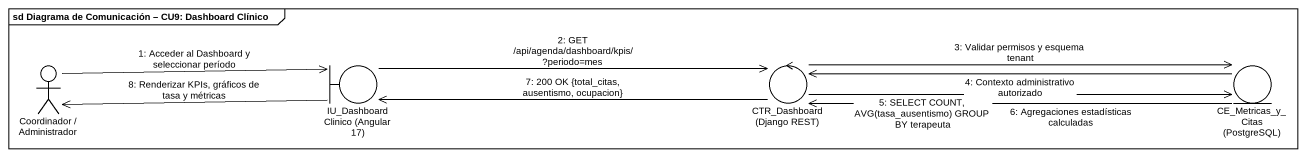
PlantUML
@startuml
mainframe sd Diagrama de Comunicación – CU9: Dashboard Clínico
actor "Coordinador / Administrador" as Coordinador_Administrador
boundary "IU_DashboardClinico (Angular 17)" as IU_DashboardClinico_Angular
control "CTR_Dashboard (Django REST)" as CTR_Dashboard_Django_REST
entity "CE_Metricas_y_Citas (PostgreSQL)" as CE_Metricas_y_Citas
Coordinador_Administrador -right-> IU_DashboardClinico_Angular : 1: Acceder al Dashboard y seleccionar período
IU_DashboardClinico_Angular -left-> Coordinador_Administrador : 8: Renderizar KPIs, gráficos de tasa y métricas
IU_DashboardClinico_Angular -right-> CTR_Dashboard_Django_REST : 2: GET /api/agenda/dashboard/kpis/?periodo=mes
CTR_Dashboard_Django_REST -left-> IU_DashboardClinico_Angular : 7: 200 OK {total_citas, ausentismo, ocupacion}
CTR_Dashboard_Django_REST -right-> CE_Metricas_y_Citas : 3: Validar permisos y esquema tenant
CTR_Dashboard_Django_REST -right-> CE_Metricas_y_Citas : 5: SELECT COUNT, AVG(tasa_ausentismo) GROUP BY terapeuta
CE_Metricas_y_Citas -left-> CTR_Dashboard_Django_REST : 4: Contexto administrativo autorizado
CE_Metricas_y_Citas -left-> CTR_Dashboard_Django_REST : 6: Agregaciones estadísticas calculadas
@enduml
